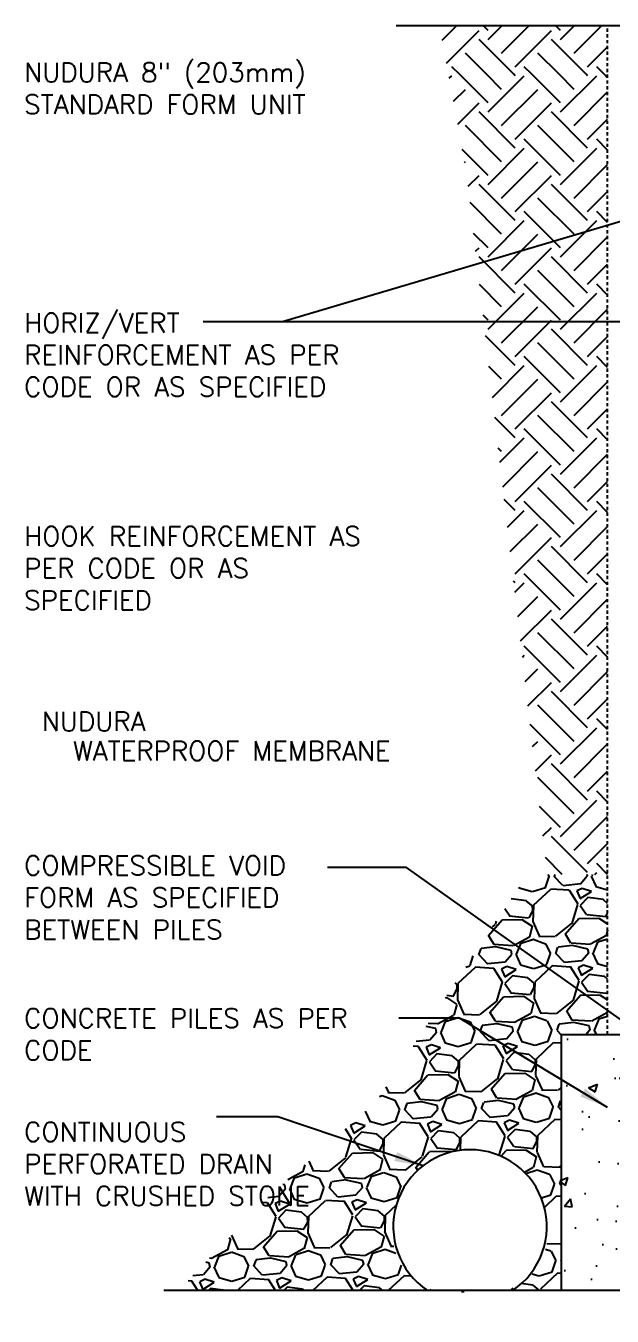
# Model space of a CAD drawing. Header units: inches. Extents: x 337.3 to 390.9, y 44.6 to 95.9.
# Drawn here: x 337.3 to 360.2, y 44.6 to 94.9 of the extents above; entities that cross this region are included whole.
import ezdxf
from ezdxf.enums import TextEntityAlignment as Align

# ---------------------------------------------------------------- set-up
doc = ezdxf.new("R2010")
doc.units = ezdxf.units.IN
doc.header["$MEASUREMENT"] = 0
doc.linetypes.add('HIDDEN2', pattern=[0.1875, 0.125, -0.0625])
for name, color, linetype in [('HATCH', 12, 'Continuous'), ('LINE50', 5, 'Continuous'), ('LINE9', 9, 'Continuous'), ('TEXT', 4, 'Continuous')]:
    doc.layers.add(name, color=color, linetype=linetype)
doc.styles.add('DIM', font='romans.shx', dxfattribs={"width": 0.7})
doc.styles.add('ROMANS', font='romans.shx', dxfattribs={"height": 0.75})
doc.dimstyles.new('ext_12', dxfattribs={"dimscale": 12, "dimtxt": 0.09375, "dimasz": 0.09375, "dimexe": 0.09375, "dimexo": 0.0625, "dimgap": 0.0625, "dimtad": 1, "dimdec": 1, "dimzin": 3, "dimdsep": 46, "dimlunit": 4, "dimtxsty": 'DIM', "dimcen": 0.09, "dimdle": 0.09375, "dimclrt": 4, "dimadec": 0, "dimazin": 0, "dimtfac": 1, "dimtdec": 1, "dimtmove": 2, "dimatfit": 3, "dimfxl": 1, "dimfrac": 2, "dimtolj": 1, "dimtzin": 0, "dimarcsym": 0})
pattern_1 = [(45, (0, 0), (2.220446049250313e-16, 2.82842712474619), [2, -2]), (45, (-0.5303300858899106, 0.5303300858899107), (2.220446049250313e-16, 2.82842712474619), [2, -2]), (45, (-1.060660171779821, 1.060660171779821), (2.220446049250313e-16, 2.82842712474619), [2, -2]), (135, (-1.060660171779821, 1.414213562373095), (-2.82842712474619, 4.440892098500626e-16), [2, -2]), (135, (-0.5303300858899104, 1.944543648263006), (-2.82842712474619, 4.440892098500626e-16), [2, -2]), (135, (2.220446049250313e-16, 2.474873734152916), (-2.82842712474619, 4.440892098500626e-16), [2, -2])]

msp = doc.modelspace()

# ---------------------------------------------------------------- hatches: boundary and pattern name
at = {"layer": 'HATCH'}
h = msp.add_hatch(dxfattribs=at)
h.set_pattern_fill('EARTH', color=256, scale=8, angle=45, style=0)
h.set_pattern_definition(pattern_1)
edge = h.paths.add_edge_path()
edge.add_spline(control_points=[(353.4282789924252, 94.9370898284499), (353.5463250290298, 94.30579033617464), (353.6643710656344, 93.67449084389938), (353.7814922241542, 93.04309878527046)], knot_values=[0, 0, 0, 0, 1.923428552674193, 1.923428552674193, 1.923428552674193, 1.923428552674193], degree=3, periodic=0)
edge.add_line((353.7814922241541, 93.04309878527047), (359.8160751941583, 93.04309878527047))
edge.add_line((359.8160751941583, 93.04309878527047), (359.9937539156249, 93.04309878527047))
edge.add_line((359.9937539156249, 93.04309878527047), (359.9937539156249, 94.93708992662383))
edge.add_line((359.9937539156249, 94.93708992662383), (353.4282789924252, 94.9370898284499))
h = msp.add_hatch(dxfattribs=at)
h.set_pattern_fill('EARTH', color=256, scale=8, angle=45, style=0)
h.set_pattern_definition(pattern_1)
edge = h.paths.add_edge_path()
edge.add_spline(control_points=[(353.7814922241542, 93.04309878527046), (354.0300148482419, 91.70333052117641), (354.2743731376007, 90.36314546995379), (354.5057306752453, 89.02165923947234)], knot_values=[1.923428552674193, 1.923428552674193, 1.923428552674193, 1.923428552674193, 6.00480477194617, 6.00480477194617, 6.00480477194617, 6.00480477194617], degree=3, periodic=0)
edge.add_line((354.5057306752453, 89.02165923947234), (357.6393711024759, 61.80589276634115))
edge.add_line((357.6393711024759, 61.80589276634115), (359.9937539156249, 61.80589286451509))
edge.add_line((359.9937539156249, 61.80589286451509), (359.9937539156249, 89.02165923947236))
edge.add_line((359.9937539156249, 89.02165923947236), (359.9937539156249, 93.04309878527046))
edge.add_line((359.9937539156249, 93.04309878527046), (359.8160751941583, 93.04309878527047))
edge.add_line((359.8160751941583, 93.04309878527047), (353.7814922241542, 93.04309878527047))
h = msp.add_hatch(dxfattribs=at)
h.set_pattern_fill('GRAVEL', color=256, scale=3, angle=1, style=0)
h.set_pattern_definition([(229.012787504, (144.2653288917855, -2.041032169217551), (-23.52512970994692, -27.41474552371738), [0.403608, -39.9572641412211]), (185.969740728, (144.0006057360245, -2.345698627502536), (35.94215980631817, 3.627829717211484), [0.692604, -68.56777428368999]), (133.510447078, (143.3117579707528, -2.417731649653646), (30.57136026712244, -32.47140174704199), [0.488364, -48.3480977882991]), (268.2736890059999, (142.1550254722478, -3.188036736552561), (1.952398699232235, 60.04321892869538), [0.630714, -62.440674124887]), (293.833654178, (142.1360250574486, -3.818464356694207), (-15.62600205908804, 35.73273092907092), [0.618465, -61.2281193842649]), (358.273689006, (142.3859363759553, -4.384188965388397), (-60.04321892869538, 1.952398699232238), [0.630714, -62.440674124887]), (38.6942404667, (143.016363996097, -4.403189380187605), (-38.47048791798075, -30.67607470574572), [0.8340869999999999, -82.574545646748]), (73.2553283749, (143.6673627476172, -3.881748467409238), (19.84494277342359, 66.35644841550479), [0.7874639999999999, -77.9589644904402]), (122.429565615, (143.8942368896268, -3.127674118496991), (-24.6769885348075, 38.57520235660442), [0.63285, -62.65221932918699]), (176.236358309, (143.554862850749, -2.593515657236843), (33.04733115947271, -2.423613673038932), [0.722496, -35.4022877363769]), (223.397437798, (142.8339253658502, -2.54609052816231), (-35.41858761319962, -33.62326057190304), [0.9343440000000001, -92.5001250143847]), (139.814074834, (145.1250966990554, -3.166198520288518), (-21.31094491415542, 17.63075797763209), [0.318903, -31.5715344382041]), (172.46923439, (144.881468246866, -2.960419081850624), (39.09877454972295, -5.318442319884277), [0.606711, -60.06453424847101]), (226, (144.2799889131928, -2.880904233148918), (0.05235721931184669, -2.999543085468973), [0.4242629999999995, -3.818377687119296]), (204.198590514, (144.0637380308926, -2.524624068244449), (14.89300098872214, 6.260872267497526), [0.228474, -22.6188453175917]), (292.801409486, (143.8553407314891, -2.618275366160354), (-3.156614743403783, 8.946272037095996), [0.323109, -15.8323854214035]), (31.96375653209999, (143.980558176839, -2.916135385934794), (8.89391481778398, 6.156157828873841), [0.5247869999999999, -16.96806868453589]), (162.565051177, (144.4257774899213, -2.63832292534579), (6.051443390250231, -2.894828646845402), [0.3794730000000001, -9.1073599805052]), (17.389540334, (142.1156057419169, -2.648642553361228), (29.83835919675608, 9.522201449526158), [0.5316, -52.6285354400082]), (71.3461759419, (142.6229102054811, -2.489764671804757), (-11.42224292944982, -33.20440281741857), [0.445983, -44.152223241957]), (294.1985905139999, (144.415306046059, -2.038414308251959), (-6.260872267497511, 14.89300098872214), [0.456945, -22.3903743175917]), (344.610459666, (144.6026086418908, -2.455208907058932), (-30.15250251262719, 8.47505706328915), [0.5316, -52.628535440007]), (340.44395478, (142.1480672178903, -4.508359266352116), (-15.10242986596968, 5.737300074379165), [0.51264, -25.1193712359525]), (295.775140569, (142.6311355447241, -4.679954696390368), (-15.57364483977624, 32.73318784360166), [0.429534, -42.523929189828]), (67.8014094864, (144.4976586962255, -5.037433821528012), (5.73730007437904, 15.10242986596948), [0.4569449999999996, -22.39037431759167]), (18.35402463630001, (144.67030127065, -4.614356356403619), (-38.78463123385179, -12.67881619293064), [0.5028929999999999, -49.78627084271999]), (70.4439547804, (143.0278825843456, -5.063088858990824), (-5.737300074379118, -15.10242986596944), [0.25632, -25.3756912359525]), (102.309932474, (144.3176861110973, -5.040575254686722), (-3.208971962716468, 11.94581512256488), [0.15297, -15.1440885407784]), (166.963756532, (144.285072819277, -4.891121672606381), (9.050986475719249, -2.842471427533628), [0.6184649999999992, -11.75085187685309]), (187.009005957, (143.6825463412176, -4.751615962195295), (29.94307363538002, 3.523115278587631), [0.5731499999999992, -56.74176952362835]), (304.690067526, (143.9852703265771, -3.18609426362702), (-3.104257524092836, 5.946728951626455), [0.4326659999999996, -10.38398782639199]), (354.1572265869999, (144.231516639732, -3.541850856338378), (51.0969468915997, -5.109013442637045), [0.755382, -74.7826878720849]), (61.9453959009, (144.9829731276787, -3.618747844074484), (-11.63167180669367, -21.20623047553155), [0.308868, -30.578022422961]), (90.99999999999991, (145.1282381322141, -3.346171105416666), (-3.051900304781024, 2.947185866157323), [0.18, -2.82]), (121.256437164, (143.6209847629289, -4.662676814017459), (12.36467287705968, -20.78737272103684), [0.416772, -41.2605599683494]), (49.0127875042, (143.4047338806286, -4.306396649112983), (23.52512970994674, 27.41474552371729), [0.8072159999999999, -39.5536561412211]), (1, (143.9341801921507, -3.697063732543022), (2.947185866157323, 3.051900304781025), [0.78, -2.22]), (326.304846469, (144.7140613943727, -3.68345085552194), (30.3619313898751, -20.47322940516518), [0.474342, -46.959822902526]), (255.054604099, (145.1087141452218, -3.946603294703621), (-2.790114208221885, -12.05052956118856), [0.436806, -21.4035236678415]), (208.645975364, (144.9960624325066, -4.36863361544178), (-56.46774643079564, -30.99021802161704), [0.711195, -70.40842254677818]), (176.42607874, (144.3719176786824, -4.709578370898882), (-39.04641733041097, 2.318899234415123), [0.7523969999999991, -74.48722022390658])])
edge = h.paths.add_edge_path()
edge.add_line((359.9937539156249, 61.80589286451509), (356.8616887796671, 61.80589286451509))
edge.add_line((356.8616887796671, 61.80589286451509), (350.9559966735649, 52.93548193372418))
edge.add_line((350.9559966735649, 52.93548193372418), (346.5061490635439, 48.99568739911964))
edge.add_line((346.5061490635439, 48.99568739911964), (343.2520096036993, 45.55589286451509))
edge.add_line((343.2520096036993, 45.55589286451509), (354.6226711266821, 45.55589286451509))
edge.add_arc((353.9111744395942, 47.75209684000969), 2.308579528133095, 172.4382665245466, 287.950591290923, ccw=False)
edge.add_arc((354.6226711266821, 48.05589286451509), 3, 0, 180, ccw=False)
edge.add_arc((355.3341678137699, 47.75209684000975), 2.308579528133138, -107.95059129092118, 7.56173347545149, ccw=False)
edge.add_line((354.6226711266821, 45.55589286451509), (358.1806669142136, 45.55589286451509))
edge.add_line((358.1806669142136, 45.55589286451509), (358.1812539156249, 55.55589286451509))
edge.add_line((358.1812539156249, 55.55589286451509), (359.9937539156249, 55.55589286451509))
edge.add_line((359.9937539156249, 55.55589286451509), (359.9937539156249, 61.80589286451509))
h = msp.add_hatch(dxfattribs=at)
h.set_pattern_fill('AR-CONC', color=256, scale=0.5, angle=1, style=0)
h.set_pattern_definition([(51, (0, 0), (3.591230580826696, -0.2511233065023097), [0.375, -4.125]), (356, (0, 0), (-0.7592888197454685, 3.748280132633979), [0.3, -3.3]), (101.4514, (0.2992692052535206, -0.02092691946694936), (2.831944464155655, 3.497154589683885), [0.31870095, -3.50571056]), (47.1842, (-0.01745240643728351, 0.9998476951563913), (5.349836038779046, -0.7343394021712951), [0.5625, -6.1875]), (97.63560000000001, (0.4283672230769162, 0.9386524651984638), (4.58759825445366, 4.951408107247325), [0.47805144, -5.258565]), (352.1842, (-0.01745240643728351, 0.9998476951563913), (4.587594389253899, 4.951411690460441), [0.45, -4.95]), (22, (0.486834542750233, 0.7586119745859352), (3.019214044012298, -1.96070052689655), [0.375, -4.125]), (327, (0.486834542750233, 0.7586119745859352), (1.153113302519168, 3.646430196238836), [0.3, -3.3]), (72.4514, (0.7384356091578219, 0.5952201032835287), (4.172328626442232, 1.685726402824494), [0.31870095, -3.50571056]), (38.50000000000001, (0, 0), (0.03174102237445284, 1.665276856110907), [0, -3.26, 0, -3.35, 0, -3.3125]), (8.5, (0, 0), (1.280730185889973, 1.994714187784866), [0, -1.91, 0, -3.185, 0, -1.2625]), (328.5, (-1.114830180099376, -0.01945943317757112), (2.670673846092011, -0.06617475198372981), [0, -1.25, 0, -3.9, 0, -5.175]), (318.5, (-1.614754027677572, -0.02818563639621287), (2.906751372130045, 0.5513386895730241), [0, -1.625, 0, -2.59, 0, -3.675])])
h.paths.add_polyline_path([(372.2437539156249, 52.55589286451509), (361.3687539156249, 52.55589286451509), (361.3687539156249, 55.55589286451509), (358.1812539156249, 55.55589276634115), (358.1812539156249, 45.55589276634115), (365.8062539156249, 45.55589276634115), (366.8062539156249, 46.55589276634115), (366.8062539156249, 45.55589276634115), (366.8062539156249, 44.55589276634115), (367.8062539156249, 45.55589276634115), (375.4312539156249, 45.55589276634115), (375.4312539156249, 55.55589286451509), (372.2437539156249, 55.55589284068301)])

# ---------------------------------------------------------------- linework, layer by layer
at = {"layer": 'LINE50'}
for q in [(375.4312539156249, 55.55589286451509), (358.1812539156249, 45.55589276634115)]:
    msp.add_line((358.1812539156249, 55.55589276634115), q, dxfattribs=at)
at = {"layer": 'LINE9'}
for p, q in [((365.6710469580089, 94.9370898284499), (351.7319181328758, 94.9370898284499)), ((365.8062539156249, 45.55589276634115), (342.6555755882209, 45.55589276634115))]:
    msp.add_line(p, q, dxfattribs=at)
at = {"layer": 'LINE9', "linetype": 'HIDDEN2'}
msp.add_line((359.9937539156249, 55.55589286451509), (359.9937539156249, 94.93708992662383), dxfattribs=at)
at = {"layer": 'LINE9', "color": 9}
msp.add_arc((354.6187539156249, 48.05589286451509), 3, 303.5573097619192, 236.4426902380808, dxfattribs=at)
at = {"layer": 'TEXT'}
for points in [[(360.8960751941582, 93.04309878527047, 0, 0.36, 0), (359.8160751941583, 93.04309878527047, 0, 0, 0), (350.2909215762796, 93.04309878527047, 0, 0, 0)], [(365.807443885004, 75.05283457046787, 0, 0.36, 0), (364.727443885004, 75.05283457046787, 0, 0, 0), (350.6177933533586, 75.05283457046787, 0, 0, 0)], [(359.9812739349118, 67.7103225386227, 0, 0.36, 0), (358.9012739349118, 67.7103225386227, 0, 0, 0), (342.4065047883756, 67.7103225386227, 0, 0, 0)]]:
    msp.add_lwpolyline(points, format="xyseb", dxfattribs=at)

# ---------------------------------------------------------------- texts
at = {"layer": 'TEXT', "style": 'ROMANS'}
for s, p in [('NUDURA ', (342.4551473288589, 67.4042041678565)), (' WATERPROOF MEMBRANE ', (352.0324748981459, 66.25071800766281))]:
    msp.add_text(s, height=0.75, dxfattribs=at).set_placement(p, align=Align.RIGHT)
at = {"layer": 'TEXT', "char_height": 0.75, "attachment_point": 4, "style": 'ROMANS'}
for s, insert, width in [('NUDURA 8" (203mm) STANDARD FORM UNIT', (337.2051473288589, 92.4943194347569), 14.45078109773974), ('HORIZ/VERT REINFORCEMENT AS PER CODE OR AS SPECIFIED', (337.2051473288589, 82.09134134401458), 14.45078109773974), ('HOOK REINFORCEMENT AS PER CODE OR AS SPECIFIED', (337.2051473288589, 73.75799873526591), 14.45078109773974), ('COMPRESSIBLE VOID FORM AS SPECIFIED BETWEEN PILES', (337.2051473288589, 60.89917118387003), 14.45078109773974), ('CONCRETE PILES AS PER CODE', (337.2051473288589, 55.56135876735492), 14.45078109773974), ('CONTINUOUS PERFORATED DRAIN WITH CRUSHED STONE', (337.2051473288589, 50.49825514228052), 12.50342130286685)]:
    msp.add_mtext(s, dxfattribs=dict(at, insert=insert, width=width))

# ---------------------------------------------------------------- leaders
at = {"layer": 'TEXT'}
for points in [[(366.0328707750406, 88.93287393411553), (347.2923824368431, 83.37645192223484), (344.2021485665264, 83.37645192223484)], [(369.2675124843885, 83.37645192223484), (347.2923824368431, 83.37645192223484), (344.2021485665264, 83.37645192223484)], [(363.976316707839, 53.65583163269275), (352.1430941076447, 62.08032249179956), (349.052860237328, 62.08032249179956)]]:
    msp.add_leader(points, dimstyle='ext_12', override={"dimgap": 0.0625, "dimtad": 0}, dxfattribs=at)
for points in [[(359.9857957081232, 52.71023636214291), (354.2102793351534, 56.19560973973122), (351.8403713666055, 56.19619282977597)], [(352.7826940260698, 50.42841980471344), (347.1063261109626, 52.34470208827349), (344.7187904618962, 52.34499363329586)]]:
    msp.add_leader(points, dimstyle='ext_12', dxfattribs=at)

doc.saveas('drawing.dxf')
